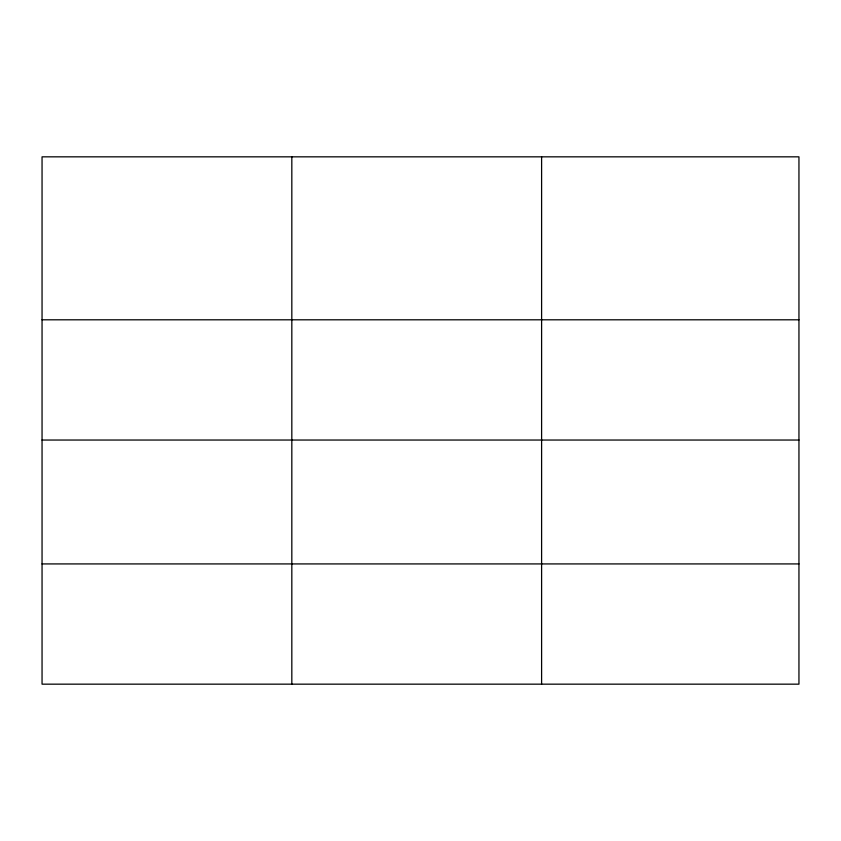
<?xml version="1.0" encoding="UTF-8"?>
<svg xmlns="http://www.w3.org/2000/svg" width="841" height="841" viewBox="0 0 841 841"><rect width="100%" height="100%" fill="white"/><g stroke="black" fill="none" stroke-linecap="round" stroke-linejoin="round"><path stroke-width="1.26" d="M798.95 440.043L798.95 156.836L42.05 156.836L42.05 684.164L798.95 684.164L798.95 440.043L42.05 440.043M42.05 319.801L798.95 319.801M42.05 563.922L798.95 563.922M541.604 156.836L541.604 684.164M291.827 156.836L291.827 684.164"/></g></svg>
